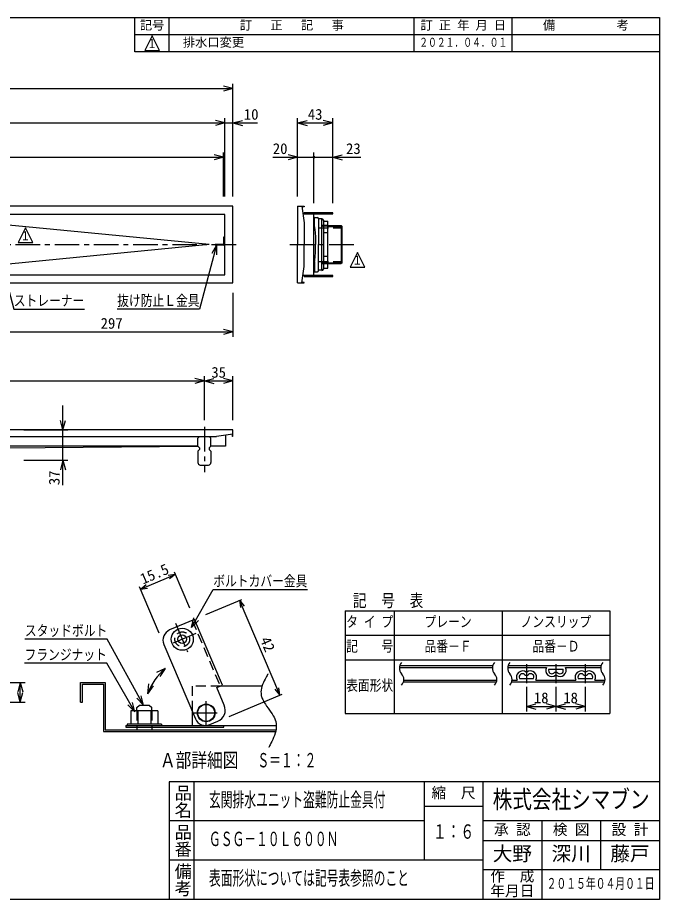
# Model space of a CAD drawing. Units: millimetres, scale not verified, with parts at other scales. Extents: x -819 to 819, y -558 to 522.
# Drawn here: x 33 to 819, y -558 to 522 of the extents above; entities that cross this region are included whole.
import ezdxf
from ezdxf.enums import TextEntityAlignment as Align

# ---------------------------------------------------------------- set-up
doc = ezdxf.new("R2010")
doc.units = ezdxf.units.MM
doc.header["$LTSCALE"] = 6
doc.linetypes.add('CHAIN1', pattern=[8, 5, -1, 1, -1])
doc.linetypes.add('DASHED2', pattern=[3, 2, -1])
for name, color, linetype in [('0-0_計極細', 2, 'Continuous'), ('0-1_計細線', 3, 'Continuous'), ('0-5_寸法線', 7, 'Continuous'), ('0-7_枠細線', 5, 'Continuous'), ('0-8_枠中線', 5, 'Continuous'), ('1-2_極細2', 2, 'Continuous'), ('1-3_細線2', 4, 'Continuous'), ('1-5_寸法2', 7, 'Continuous')]:
    doc.layers.add(name, color=color, linetype=linetype)
doc.styles.add('@ＭＳ ゴシック', font='')
doc.styles.add('ＭＳ ゴシック', font='')
doc.styles.get('@ＭＳ ゴシック').set_extended_font_data('@MS Gothic')
doc.styles.get('ＭＳ ゴシック').set_extended_font_data('MS Gothic')

msp = doc.modelspace()

# ---------------------------------------------------------------- hatches: boundary and pattern name
at = {"layer": '0-5_寸法線'}
msp.add_hatch(color=256, dxfattribs=at).paths.add_polyline_path([(397.917, 351, 1), (394.317, 351, 1)])

# ---------------------------------------------------------------- linework, layer by layer
at = {"layer": '0-0_計極細'}
for p, q in [((386.117, 281.7), (386.117, 282.9)), ((396.117, 281.7), (396.117, 282.9)), ((398.117, 281.7), (398.117, 282.9)), ((400.117, 281.7), (400.117, 282.9)), ((402.117, 281.7), (402.117, 282.9)), ((416.117, 281.7), (416.117, 282.9)), ((396.918, 264.569), (396.918, 277.2)), ((268.004, 244), (22.153, 267.78)), ((396.126, 266.428), (396.3, 266.342)), ((396.3, 266.342), (396.473, 266.086)), ((396.473, 266.086), (396.644, 265.661)), ((396.644, 265.661), (396.81, 265.071)), ((396.81, 265.071), (396.971, 264.32)), ((397.273, 262.359), (397.411, 261.164)), ((397.411, 261.164), (397.54, 259.838)), ((397.54, 259.838), (397.658, 258.39)), ((413.318, 267.5), (405.818, 267.5)), ((405.818, 267.5), (406.818, 266.5)), ((412.318, 266.5), (406.818, 266.5)), ((413.318, 267.5), (412.318, 266.5)), ((413.318, 266.2), (430.618, 266.2)), ((429.618, 267.2), (429.618, 220.8)), ((397.658, 258.39), (397.764, 256.833)), ((397.764, 256.833), (397.858, 255.178)), ((397.858, 255.178), (397.939, 253.437)), ((397.939, 253.437), (398.005, 251.623)), ((398.005, 251.623), (398.058, 249.751)), ((398.058, 249.751), (398.096, 247.835)), ((268.004, 244), (22.153, 220.22)), ((277, 243.5), (277, 244.5)), ((398.005, 236.377), (398.058, 238.249)), ((398.058, 238.249), (398.096, 240.165)), ((398.096, 247.835), (398.118, 245.889)), ((398.096, 240.165), (398.118, 242.111)), ((398.118, 245.889), (398.126, 243.928)), ((398.118, 242.111), (398.126, 244.072)), ((397.273, 225.641), (397.411, 226.836)), ((397.411, 226.836), (397.54, 228.162)), ((397.54, 228.162), (397.658, 229.61)), ((397.658, 229.61), (397.764, 231.167)), ((397.764, 231.167), (397.858, 232.822)), ((397.858, 232.822), (397.939, 234.563)), ((397.939, 234.563), (398.005, 236.377)), ((396.126, 221.572), (396.3, 221.658)), ((396.3, 221.658), (396.473, 221.914)), ((396.473, 221.914), (396.644, 222.339)), ((396.644, 222.339), (396.81, 222.929)), ((396.81, 222.929), (396.971, 223.68)), ((396.918, 223.431), (396.918, 210.8)), ((396.971, 223.68), (397.126, 224.587)), ((397.126, 224.587), (397.273, 225.641)), ((405.818, 220.5), (406.818, 221.5)), ((413.318, 220.5), (405.818, 220.5)), ((412.318, 221.5), (406.818, 221.5)), ((413.318, 220.5), (412.318, 221.5)), ((413.318, 221.8), (430.618, 221.8)), ((386.117, 205.1), (386.117, 206.3)), ((396.117, 205.1), (396.117, 206.3)), ((398.117, 205.1), (398.117, 206.3)), ((400.117, 205.1), (400.117, 206.3)), ((402.117, 205.1), (402.117, 206.3)), ((416.117, 205.1), (416.117, 206.3))]:
    msp.add_line(p, q, dxfattribs=at)
at = {"layer": '0-0_計極細', "linetype": 'DASHED2'}
for p, q in [((401.818, 264.5), (430.618, 264.5)), ((401.818, 223.5), (430.618, 223.5))]:
    msp.add_line(p, q, dxfattribs=at)
at = {"layer": '0-0_計極細', "linetype": 'CHAIN1'}
for p, q in [((-305.171, 244), (305.857, 244)), ((366.757, 244), (445.689, 244)), ((262, 20.641), (262, -34.629))]:
    msp.add_line(p, q, dxfattribs=at)
at = {"layer": '0-0_計極細'}
msp.add_lwpolyline([(396.971, 264.32), (397.126, 263.413), (397.273, 262.359)], dxfattribs=at)
at = {"layer": '0-1_計細線'}
for p, q in [((376.118, 291), (376.118, 244)), ((376.118, 291), (384.118, 291)), ((381.118, 291), (384.118, 270.844)), ((384.118, 290.3), (381.222, 290.3)), ((384.117, 281.7), (382.502, 281.7)), ((384.118, 291), (384.118, 290.3)), ((384.118, 270.844), (384.118, 244)), ((396.918, 277.2), (400.318, 277.2)), ((401.818, 275.7), (401.818, 244)), ((405.818, 275.5), (401.818, 275.5)), ((405.818, 212.3), (405.818, 275.7)), ((407.618, 273.9), (407.618, 214.1)), ((407.618, 272.75), (413.318, 272.75)), ((413.318, 215.25), (413.318, 272.75)), ((413.318, 267.2), (429.618, 267.2)), ((430.618, 266.2), (429.618, 267.2)), ((430.618, 221.8), (430.618, 266.2)), ((286, 253.5), (287, 253.5)), ((286, 244.5), (286, 253.5)), ((413.318, 258.375), (407.618, 258.375)), ((286, 243.5), (275, 243.5)), ((376.118, 197), (376.118, 244)), ((384.118, 217.156), (384.118, 244)), ((401.818, 212.3), (401.818, 244)), ((413.318, 229.625), (407.618, 229.625)), ((381.118, 197), (384.118, 217.156)), ((413.318, 220.8), (429.618, 220.8)), ((430.618, 221.8), (429.618, 220.8)), ((384.117, 206.3), (382.502, 206.3)), ((396.918, 210.8), (400.318, 210.8)), ((405.818, 212.5), (401.818, 212.5)), ((407.618, 215.25), (413.318, 215.25)), ((376.118, 197), (384.118, 197)), ((384.118, 197.7), (381.222, 197.7)), ((384.118, 197), (384.118, 197.7)), ((296.983, 11.993), (277, 9.002)), ((296.3, 9), (296.3, 11.891)), ((-277, 9), (277, 9)), ((256, 9), (254, 7)), ((254, -3), (254, 7)), ((270, 7), (268, 9)), ((270, -3), (270, 7)), ((287.7, 10.604), (287.7, -3)), ((297, 9), (296.3, 9)), ((254, -3), (0, -3)), ((20.31, -4.978), (254.046, -3.046)), ((254, -3), (256, -5)), ((256, -7), (254, -9)), ((254, -9), (254, -23)), ((256, -5), (256, -7)), ((270, -3), (268, -5)), ((268, -5), (268, -7)), ((268, -7), (270, -9)), ((287.7, -3), (270, -3)), ((270, -9), (270, -23)), ((257, -26), (267, -26))]:
    msp.add_line(p, q, dxfattribs=at)
for points in [[(297, 197), (297, 291), (-297, 291), (-297, 197)], [(-287, 281), (-287, 207), (287, 207), (287, 281)], [(384.117, 282.9), (384.117, 281.7), (419.117, 281.7), (419.117, 282.9)], [(384.117, 206.3), (384.117, 205.1), (419.117, 205.1), (419.117, 206.3)]]:
    msp.add_lwpolyline(points, close=True, dxfattribs=at)
for points in [[(384.118, 206.3), (396.117, 206.3), (396.117, 281.7), (384.118, 281.7)], [(275, 243.5), (275, 244.5), (286, 244.5)], [(297, 9), (297, 17), (-297, 17)]]:
    msp.add_lwpolyline(points, dxfattribs=at)
for centre, radius, start, end in [((396.918, 278), 0.8, 180, 270), ((400.318, 275.7), 1.5, 0, 90), ((405.818, 273.9), 1.8, 0, 90), ((286, 244.5), 1, 270, 360), ((396.918, 210), 0.8, 90, 180), ((400.318, 212.3), 1.5, 270, 360), ((405.818, 214.1), 1.8, 270, 360), ((257, -23), 3, 180, 270), ((267, -23), 3, 270, 360)]:
    msp.add_arc(centre, radius, start, end, dxfattribs=at)
at = {"layer": '0-5_寸法線'}
for p, q in [((-297, 435), (297, 435)), ((297, 435), (285.409, 438.106)), ((297, 435), (285.409, 431.894)), ((297, 303), (297, 441)), ((-287, 393), (287, 393)), ((287, 393), (275.409, 396.106)), ((287, 393), (275.409, 389.894)), ((287, 303), (287, 399)), ((287, 393), (327, 393)), ((297, 303), (297, 399)), ((297, 393), (308.591, 396.106)), ((297, 393), (308.591, 389.894)), ((376.118, 302.999), (376.118, 399)), ((376.118, 393), (387.709, 396.106)), ((376.118, 393), (387.709, 389.894)), ((376.118, 393), (419.117, 393)), ((419.117, 393), (407.526, 396.106)), ((419.117, 393), (407.526, 389.894)), ((419.117, 295.899), (419.117, 399)), ((285.5, 303), (285.5, 357)), ((376.118, 303), (376.118, 357)), ((396.117, 294.9), (396.117, 357)), ((419.117, 294.9), (419.117, 357)), ((-285.5, 351), (285.5, 351)), ((285.5, 351), (273.909, 354.106)), ((285.5, 351), (273.909, 347.894)), ((345.789, 351), (396.117, 351)), ((376.118, 351), (364.526, 354.106)), ((376.118, 351), (364.526, 347.894)), ((396.117, 351), (453.467, 351)), ((419.117, 351), (430.709, 354.106)), ((419.117, 351), (430.709, 347.894)), ((276.989, 243.5), (270.998, 233.102)), ((276.989, 243.5), (277, 231.5)), ((297, 185), (297, 131)), ((0, 137), (297, 137)), ((297, 137), (285.409, 140.106)), ((297, 137), (285.409, 133.894)), ((-262, 77), (262, 77)), ((262, 77), (250.409, 80.106)), ((262, 77), (250.409, 73.894)), ((262, 29), (262, 83)), ((262, 77), (273.591, 80.106)), ((262, 77), (273.591, 73.894)), ((262, 77), (297, 77)), ((297, 77), (285.409, 80.106)), ((297, 77), (285.409, 73.894)), ((297, 29), (297, 83)), ((88.75, -50.623), (88.75, 47)), ((88.75, 17), (85.644, 28.591)), ((88.75, 17), (91.856, 28.591)), ((40.75, 17), (94.75, 17)), ((40.75, -20.2), (94.75, -20.2)), ((88.75, -20.2), (85.644, -31.791)), ((88.75, -20.2), (91.856, -31.791))]:
    msp.add_line(p, q, dxfattribs=at)
for points in [[(276.989, 243.5), (256.029, 164.98), (155.229, 164.98)], [(10.85, 231.539), (28.617, 164.98), (115.017, 164.98)]]:
    msp.add_lwpolyline(points, dxfattribs=at)
at = {"layer": '0-7_枠細線'}
for p, q in [((177, 480), (177, 522)), ((219, 480), (219, 522)), ((519, 480), (519, 522)), ((639, 480), (639, 522)), ((819, 501), (177, 501)), ((198, 499.731), (189, 481.731)), ((207, 481.731), (198, 499.731)), ((819, 480), (177, 480)), ((189, 481.731), (207, 481.731)), ((43, 264.395), (34, 246.395)), ((52, 246.395), (43, 264.395)), ((34, 246.395), (52, 246.395)), ((449.321, 234.377), (440.321, 216.377)), ((458.321, 216.377), (449.321, 234.377)), ((440.321, 216.377), (458.321, 216.377)), ((434.374, -204.431), (758.374, -204.431)), ((434.374, -204.431), (434.374, -330.431)), ((494.374, -204.431), (494.374, -330.431)), ((626.374, -204.431), (626.374, -330.431)), ((758.374, -204.431), (758.374, -330.431)), ((434.374, -234.431), (758.374, -234.431)), ((434.374, -264.431), (758.374, -264.431)), ((500.765, -274.127), (614.621, -274.127)), ((501.204, -271.727), (615.061, -271.727)), ((633.365, -274.127), (680.84, -274.127)), ((633.805, -271.727), (747.661, -271.727)), ((683.708, -276.127), (701.04, -276.127)), ((703.908, -274.127), (747.222, -274.127)), ((506.126, -289.327), (619.983, -289.327)), ((638.727, -289.327), (644.84, -289.327)), ((647.708, -287.327), (665.04, -287.327)), ((667.908, -289.327), (716.84, -289.327)), ((719.708, -287.327), (737.04, -287.327)), ((739.908, -289.327), (752.583, -289.327)), ((505.687, -291.727), (619.543, -291.727)), ((638.287, -291.727), (752.144, -291.727)), ((656.374, -297.727), (656.374, -327.727)), ((692.374, -297.727), (692.374, -327.727)), ((728.374, -297.727), (728.374, -327.727)), ((656.374, -321.727), (667.965, -318.621)), ((656.374, -321.727), (667.965, -324.833)), ((656.374, -321.727), (692.374, -321.727)), ((692.374, -321.727), (680.783, -318.621)), ((692.374, -321.727), (680.783, -324.833)), ((692.374, -321.727), (703.965, -318.621)), ((692.374, -321.727), (703.965, -324.833)), ((692.374, -321.727), (728.374, -321.727)), ((728.374, -321.727), (716.783, -318.621)), ((728.374, -321.727), (716.783, -324.833)), ((434.374, -330.431), (758.374, -330.431)), ((249, -414), (249, -558)), ((531, -414), (531, -510)), ((603, -414), (603, -558)), ((531, -444), (603, -444)), ((531, -462), (219, -462)), ((819, -462), (603, -462)), ((675, -462), (675, -558)), ((747, -462), (747, -522)), ((603, -486), (819, -486)), ((603, -510), (219, -510)), ((819, -522), (603, -522))]:
    msp.add_line(p, q, dxfattribs=at)
at = {"layer": '0-7_枠細線', "linetype": 'CHAIN1'}
for p, q in [((656.374, -270.048), (656.374, -293.265)), ((692.374, -270.048), (692.374, -293.265)), ((728.374, -270.048), (728.374, -293.265))]:
    msp.add_line(p, q, dxfattribs=at)
at = {"layer": '0-7_枠細線'}
for centre, radius, start, end in [((511.053, -274.771), 10.308, 137.56163, 222.43837), ((624.91, -274.771), 10.308, 137.56163, 222.43837), ((643.654, -274.771), 10.308, 137.56163, 222.43837), ((757.51, -274.771), 10.308, 137.56163, 222.43837), ((651.374, -285.727), 7.46, 51.31781, 208.85363), ((656.374, -279.482), 0.54, 231.31781, 308.68219), ((661.374, -285.727), 7.46, 331.14637, 128.68219), ((687.374, -277.727), 7.46, 151.14637, 308.68219), ((687.374, -277.727), 4, 156.42182, 308.68219), ((692.374, -283.972), 4, 51.31781, 128.68219), ((697.374, -277.727), 7.46, 231.31781, 28.85363), ((697.374, -277.727), 4, 231.31781, 23.57818), ((723.374, -285.727), 7.46, 51.31781, 208.85363), ((728.374, -279.482), 0.54, 231.31781, 308.68219), ((733.374, -285.727), 7.46, 331.14637, 128.68219), ((495.838, -288.683), 10.308, 317.56163, 42.43837), ((609.694, -288.683), 10.308, 317.56163, 42.43837), ((628.438, -288.683), 10.308, 317.56163, 42.43837), ((651.374, -285.727), 4, 51.31781, 203.57818), ((656.374, -279.482), 4, 231.31781, 308.68219), ((661.374, -285.727), 4, 336.42182, 128.68219), ((692.374, -283.972), 0.54, 51.31781, 128.68219), ((723.374, -285.727), 4, 51.31781, 203.57818), ((728.374, -279.482), 4, 231.31781, 308.68219), ((733.374, -285.727), 4, 336.42182, 128.68219), ((742.295, -288.683), 10.308, 317.56163, 42.43837)]:
    msp.add_arc(centre, radius, start, end, dxfattribs=at)
at = {"layer": '0-8_枠中線'}
msp.add_lwpolyline([(-819, -558), (-819, 522), (819, 522), (819, -558)], close=True, dxfattribs=at)
msp.add_lwpolyline([(819, -414), (219, -414), (219, -558)], dxfattribs=at)
at = {"layer": '1-2_極細2'}
for p, q in [((246.169, -224.803), (249.275, -213.212)), ((246.169, -224.803), (254.654, -216.318)), ((110.469, -292.272), (140.469, -292.272)), ((110.469, -316.272), (110.469, -292.272)), ((112.569, -294.372), (138.369, -294.372)), ((112.569, -316.272), (112.569, -294.372)), ((138.369, -294.372), (138.369, -352.272)), ((140.469, -292.272), (140.469, -350.172)), ((332.598, -296.772), (281.688, -296.772)), ((110.469, -316.272), (112.569, -316.272)), ((180.456, -327.072), (180.456, -343.272)), ((196.483, -327.072), (196.483, -343.272)), ((246.931, -327.251), (246.931, -345.072)), ((165.931, -345.072), (165.931, -347.172)), ((165.931, -345.072), (285.931, -345.072)), ((167.469, -345.072), (209.469, -345.072)), ((246.931, -345.072), (350.059, -345.072)), ((285.931, -347.172), (285.931, -345.072)), ((138.369, -352.272), (349.232, -352.272)), ((140.469, -350.172), (349.651, -350.172)), ((165.931, -347.172), (285.931, -347.172))]:
    msp.add_line(p, q, dxfattribs=at)
at = {"layer": '1-2_極細2', "linetype": 'CHAIN1'}
for p, q in [((226.495, -219.604), (241.371, -254.649)), ((251.456, -232.365), (220.562, -245.479)), ((264.225, -344.608), (264.225, -315.045)), ((249.045, -329.606), (277.778, -329.606))]:
    msp.add_line(p, q, dxfattribs=at)
at = {"layer": '1-2_極細2', "linetype": 'DASHED2'}
for p, q in [((247.088, -216.294), (281.316, -296.93)), ((281.688, -296.772), (246.931, -296.772)), ((246.931, -296.772), (246.931, -327.251))]:
    msp.add_line(p, q, dxfattribs=at)
at = {"layer": '1-2_極細2'}
for points in [[(339.744, -281.953), (339.635, -282.144), (339.313, -282.714), (338.787, -283.645), (338.077, -284.914), (337.213, -286.485), (336.238, -288.317), (335.209, -290.36), (334.191, -292.559), (333.252, -294.856), (332.455, -297.189), (331.85, -299.495), (331.462, -301.711), (331.293, -303.778), (331.314, -305.636), (331.473, -307.235), (331.703, -308.529), (331.932, -309.481), (332.099, -310.064), (332.159, -310.26), (332.222, -310.456), (332.422, -311.04), (332.791, -311.995), (333.371, -313.3), (334.198, -314.919), (335.294, -316.813), (336.649, -318.932), (338.221, -321.222), (339.936, -323.623), (341.699, -326.072), (343.406, -328.504), (344.963, -330.85), (346.297, -333.047), (347.368, -335.03), (348.171, -336.742), (348.728, -338.131), (349.079, -339.155), (349.267, -339.782), (349.326, -339.994), (349.382, -340.205)], [(349.382, -340.205), (349.536, -340.835), (349.744, -341.868), (349.943, -343.28), (350.059, -345.036), (350.027, -347.093), (349.794, -349.397), (349.333, -351.888), (348.646, -354.498), (347.762, -357.156), (346.733, -359.787), (345.626, -362.318), (344.513, -364.676), (343.461, -366.796), (342.53, -368.616), (341.766, -370.087), (341.2, -371.168), (340.853, -371.829), (340.736, -372.051)]]:
    msp.add_lwpolyline(points, dxfattribs=at)
at = {"layer": '1-2_極細2', "linetype": 'DASHED2'}
msp.add_circle((234.895, -239.394), 9, dxfattribs=at)
at = {"layer": '1-2_極細2'}
msp.add_circle((264.225, -329.606), 10.35, dxfattribs=at)
at = {"layer": '1-3_細線2'}
for p, q in [((249.85, -215.121), (219.473, -228.016)), ((284.078, -295.758), (249.85, -215.121)), ((212.321, -245.717), (251.004, -336.847)), ((277.174, -298.688), (284.078, -295.758)), ((286.317, -320.228), (277.174, -298.688)), ((194.469, -320.172), (197.469, -323.172)), ((197.469, -327.072), (197.469, -323.172)), ((205.044, -327.072), (171.894, -327.072)), ((171.894, -327.072), (171.894, -343.272)), ((205.044, -327.072), (205.044, -343.272)), ((209.469, -343.272), (167.469, -343.272)), ((167.469, -343.272), (167.469, -345.072)), ((209.469, -343.272), (209.469, -345.072)), ((268.705, -343.999), (278.371, -339.897)), ((179.469, -347.172), (179.469, -350.172)), ((197.469, -347.172), (197.469, -350.172))]:
    msp.add_line(p, q, dxfattribs=at)
at = {"layer": '1-3_細線2', "linetype": 'DASHED2'}
for p, q in [((179.469, -327.072), (179.469, -347.172)), ((197.469, -327.072), (197.469, -347.172))]:
    msp.add_line(p, q, dxfattribs=at)
at = {"layer": '1-3_細線2'}
msp.add_lwpolyline([(179.469, -327.072), (179.469, -323.172), (182.469, -320.172), (194.469, -320.172)], dxfattribs=at)
for centre, radius in [((234.895, -239.394), 13.5), ((234.895, -239.394), 5.25), ((264.225, -329.606), 10.8)]:
    msp.add_circle(centre, radius, dxfattribs=at)
for centre, radius, start, end in [((224.748, -240.442), 13.5, 113, 203), ((272.51, -326.089), 15, 293, 23), ((263.431, -331.572), 13.5, 203, 293)]:
    msp.add_arc(centre, radius, start, end, dxfattribs=at)
at = {"layer": '1-5_寸法2'}
for p, q in [((183.603, -178.06), (226.406, -159.891)), ((226.406, -159.891), (217.494, -161.144)), ((226.406, -159.891), (219.314, -165.432)), ((243.989, -201.314), (225.234, -157.13)), ((183.603, -178.06), (190.695, -172.519)), ((206.46, -231.91), (182.43, -175.299)), ((183.603, -178.06), (192.515, -176.808)), ((263.658, -209.261), (307.842, -190.505)), ((305.08, -191.678), (310.621, -198.77)), ((305.08, -191.678), (306.333, -200.59)), ((354.312, -307.661), (305.08, -191.678)), ((246.169, -224.803), (249.275, -213.212)), ((246.169, -224.803), (254.654, -216.318)), ((214.072, -275.022), (203.297, -280.304)), ((214.072, -275.022), (207.382, -284.984)), ((-11.359, -292.272), (42.641, -292.272)), ((36.641, -292.272), (33.535, -303.864)), ((36.641, -292.272), (39.746, -303.864)), ((36.641, -316.272), (36.641, -292.272)), ((192.809, -306.14), (193.814, -294.183)), ((192.809, -306.14), (199.658, -296.287)), ((354.312, -307.661), (348.771, -300.569)), ((354.312, -307.661), (353.06, -298.749)), ((36.641, -316.272), (33.535, -304.681)), ((36.641, -316.272), (39.746, -304.681)), ((187.495, -320.172), (179.192, -311.509)), ((187.495, -320.172), (184.636, -308.518)), ((292.178, -334.036), (357.074, -306.489)), ((-11.359, -316.272), (42.641, -316.272)), ((176.948, -328.333), (168.463, -319.848)), ((176.948, -328.333), (173.842, -316.742))]:
    msp.add_line(p, q, dxfattribs=at)
for points in [[(246.169, -224.803), (272.867, -178.562), (388.067, -178.562)], [(187.495, -320.172), (143.066, -239.295), (42.266, -239.295)], [(176.948, -328.333), (142.584, -268.813), (41.784, -268.813)]]:
    msp.add_lwpolyline(points, dxfattribs=at)
msp.add_arc((263.431, -331.572), 75.061, 131.11509, 160.19528, dxfattribs=at)

# ---------------------------------------------------------------- texts
at = {"layer": '0-5_寸法線', "style": 'ＭＳ ゴシック'}
for s, p in [('10', (310.31, 393)), ('43', (388.617, 393)), ('20', (345.789, 351)), ('23', (435.467, 351)), ('297', (135, 137)), ('35', (270.5, 77))]:
    msp.add_text(s, height=13.2, dxfattribs=at).set_placement(p, align=Align.BOTTOM_LEFT)
at = {"layer": '0-5_寸法線', "style": 'ＭＳ ゴシック', "width": 0.8}
for s, p in [('抜け防止Ｌ金具', (155.229, 164.98)), ('ストレーナー', (28.617, 164.98))]:
    msp.add_text(s, height=13.2, dxfattribs=at).set_placement(p, align=Align.BOTTOM_LEFT)
at = {"layer": '0-5_寸法線', "style": 'ＭＳ ゴシック'}
msp.add_text('37', height=13.2, rotation=90, dxfattribs=at).set_placement((88.75, -50.623), align=Align.BOTTOM_LEFT)
at = {"layer": '0-7_枠細線', "style": 'ＭＳ ゴシック'}
for s, height, p in [('記号', 11, (183, 504)), ('訂\u3000 正\u3000 記\u3000 事', 11, (305.25, 504)), ('訂 正 年 月 日', 11, (526.5, 504)), ('備\u3000\u3000\u3000\u3000\u3000考', 11, (676.5, 504)), ('排水口変更', 11, (235.62, 483)), ('18', 13.2, (665.374, -321.727)), ('18', 13.2, (701.374, -321.727)), ('縮\u3000尺', 13.2, (540, -438)), ('検 図', 13.2, (688.5, -483)), ('設 計', 13.2, (760.5, -483)), ('承 認', 13.2, (616.5, -483)), ('大野', 17.6, (615, -516)), ('深川', 17.6, (687, -516)), ('藤戸', 17.6, (759, -516)), ('作\u3000成', 13.2, (612, -540)), ('年月日', 13.2, (612, -558))]:
    msp.add_text(s, height=height, dxfattribs=at).set_placement(p, align=Align.BOTTOM_LEFT)
for s, height, width, p in [('２０２１．０４．０１', 11, 0.7, (525, 483)), ('１', 11, 0.8, (191.838, 481.362)), ('１', 11, 0.8, (36.838, 246.026)), ('１', 11, 0.8, (443.159, 216.009)), ('タ イ プ', 13.2, 0.8, (435.574, -228.431)), ('プレーン', 13.2, 0.8, (531.574, -228.431)), ('ノンスリップ', 13.2, 0.8, (649.174, -228.431)), ('記\u3000\u3000号', 13.2, 0.8, (435.574, -258.431)), ('品番－Ｆ', 13.2, 0.8, (531.574, -258.431)), ('品番－Ｄ', 13.2, 0.8, (663.574, -258.431)), ('表面形状', 13.2, 0.8, (435.574, -306.431)), ('Ａ部詳細図', 17.6, 0.8, (207.637, -401.609)), ('Ｓ＝１：２', 17.6, 0.6, (326.934, -401.609)), ('株式会社シマブン', 21.99, 0.8, (615, -453)), ('玄関排水ユニット盗難防止金具付', 17.6, 0.6, (267.6, -450)), ('ＧＳＧ－１０Ｌ６００Ｎ', 17.6, 0.6, (267.6, -498)), ('１：６', 17.6, 0.7, (541.8, -489)), ('表面形状については記号表参照のこと', 17.6, 0.6, (267.6, -546)), ('２０１５年０４月０１日', 13.2, 0.65, (681, -549))]:
    msp.add_text(s, height=height, dxfattribs=dict(at, width=width)).set_placement(p, align=Align.BOTTOM_LEFT)
at = {"layer": '0-7_枠細線', "style": '@ＭＳ ゴシック'}
for s, p in [('品名', (223.5, -417)), ('品番', (223.5, -465)), ('備考', (223.5, -513))]:
    msp.add_text(s, height=15.4, rotation=270, dxfattribs=at).set_placement(p, align=Align.BOTTOM_LEFT)
at = {"layer": '0-7_枠細線', "insert": (443.703, -201.431), "char_height": 15.4, "attachment_point": 7, "style": 'ＭＳ ゴシック'}
msp.add_mtext('\\T2.07;\\W0.8;記号表', dxfattribs=at)
at = {"layer": '1-5_寸法2', "style": 'ＭＳ ゴシック'}
for s, rotation, p in [('15.5', 23, (188.435, -176.009)), ('42', 293, (326.18, -241.385))]:
    msp.add_text(s, height=13.2, rotation=rotation, dxfattribs=at).set_placement(p, align=Align.BOTTOM_LEFT)
at = {"layer": '1-5_寸法2', "style": 'ＭＳ ゴシック', "width": 0.8}
for s, p in [('ボルトカバー金具', (272.867, -178.562)), ('スタッドボルト', (42.266, -239.295)), ('フランジナット', (41.784, -268.813))]:
    msp.add_text(s, height=13.2, dxfattribs=at).set_placement(p, align=Align.BOTTOM_LEFT)

doc.saveas('drawing.dxf')
